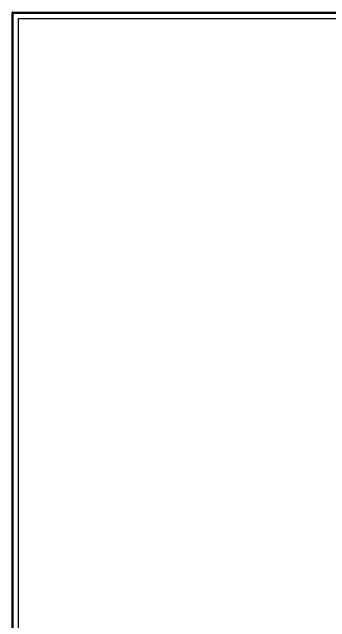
# Model space of a CAD drawing. Extents: x 10 to 213, y -213 to -15.
# Drawn here: x 10.1 to 47, y -86 to -15.2 of the extents above; entities that cross this region are included whole.
import ezdxf

# ---------------------------------------------------------------- set-up
doc = ezdxf.new("R2010")
doc.units = 0
doc.header["$MEASUREMENT"] = 0
doc.layers.add('BLACK', color=250, linetype='CONTINUOUS')

msp = doc.modelspace()

# ---------------------------------------------------------------- linework, layer by layer
at = {"layer": 'BLACK'}
for p, q in [((10.11, -213.36), (10.11, -15.24)), ((10.16, -15.19), (213.36, -15.19)), ((10.16, -15.29), (213.36, -15.29)), ((10.21, -213.36), (10.21, -15.24)), ((10.845, -212.675), (10.845, -15.925)), ((10.845, -15.925), (212.675, -15.925)), ((10.845, -212.675), (10.845, -15.925)), ((10.845, -15.925), (212.675, -15.925))]:
    msp.add_line(p, q, dxfattribs=at)
for start, end in [(360, 540), (90, 270)]:
    msp.add_arc((10.16, -15.24), 0.05, start, end, dxfattribs=at)

doc.saveas('drawing.dxf')
